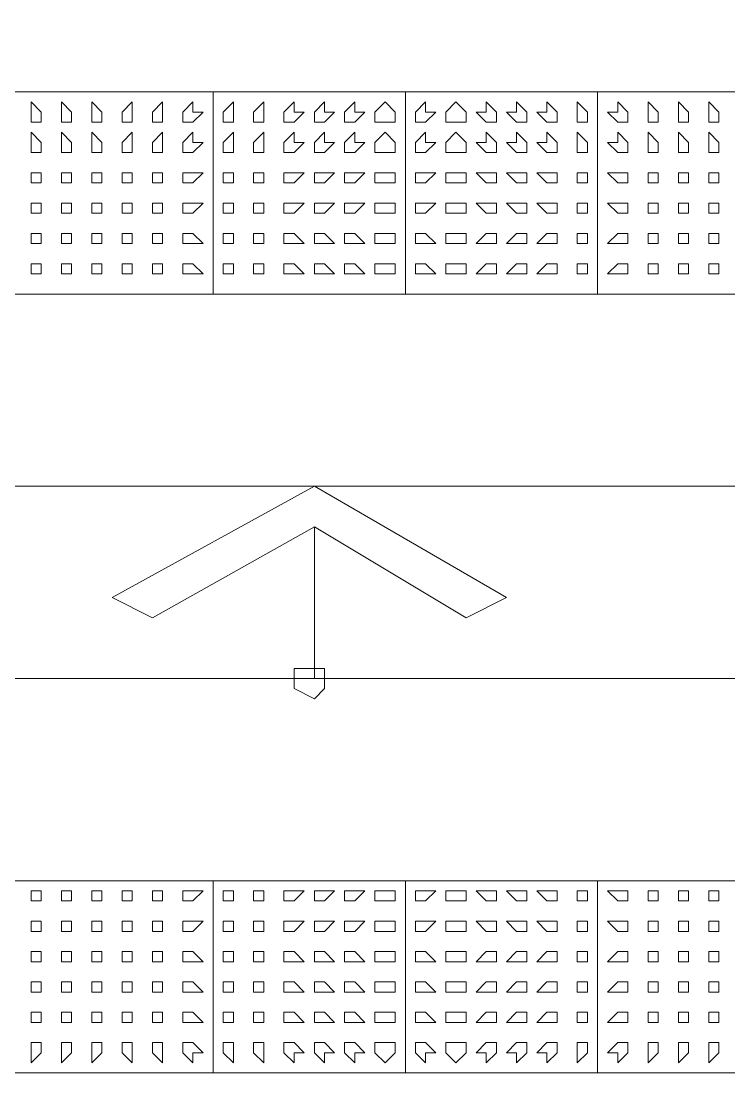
# Model space of a CAD drawing. Header units: millimetres. Extents: x -4011 to 126995, y -1911 to 106700.
# Drawn here: x 76585 to 77674, y 17720 to 19337 of the extents above; entities that cross this region are included whole.
import ezdxf

# ---------------------------------------------------------------- set-up
doc = ezdxf.new("R2010")
doc.units = ezdxf.units.MM
doc.layers.add('PDF_형상', color=7, linetype='Continuous')

msp = doc.modelspace()

# ---------------------------------------------------------------- linework, layer by layer
at = {"layer": 'PDF_형상', "lineweight": 5}
for points in [[(72046.6, 19228), (72046.6, 17720.2), (75139.9, 17720.2), (75139.9, 18621.8), (79243.5, 18621.8), (79243.5, 19414.5)], [(77036.3, 18326.4), (77036.3, 18559.6)], [(75139.9, 18326.4), (79554.4, 18326.4)]]:
    msp.add_lwpolyline(points, dxfattribs=at)
for points in [[(76880.8, 18917.1), (76569.9, 18917.1), (76569.9, 19228), (76880.8, 19228)], [(77176.2, 18917.1), (76880.8, 18917.1), (76880.8, 19228), (77176.2, 19228)], [(77471.5, 18917.1), (77176.2, 18917.1), (77176.2, 19228), (77471.5, 19228)], [(77782.4, 18917.1), (77471.5, 18917.1), (77471.5, 19228), (77782.4, 19228)], [(76616.6, 19196.9), (76601, 19212.4), (76601, 19196.9), (76601, 19181.3), (76616.6, 19181.3)], [(76663.2, 19196.9), (76647.7, 19212.4), (76647.7, 19196.9), (76647.7, 19181.3), (76663.2, 19181.3)], [(76709.8, 19196.9), (76694.3, 19212.4), (76694.3, 19196.9), (76694.3, 19181.3), (76709.8, 19181.3)], [(76756.5, 19196.9), (76756.5, 19212.4), (76740.9, 19196.9), (76740.9, 19181.3), (76756.5, 19181.3)], [(76803.1, 19196.9), (76803.1, 19212.4), (76787.6, 19196.9), (76787.6, 19181.3), (76803.1, 19181.3)], [(76865.3, 19196.9), (76849.7, 19196.9), (76849.7, 19212.4), (76834.2, 19196.9), (76834.2, 19181.3), (76849.7, 19181.3)], [(76911.9, 19196.9), (76911.9, 19212.4), (76896.4, 19196.9), (76896.4, 19181.3), (76911.9, 19181.3)], [(76958.5, 19196.9), (76958.5, 19212.4), (76943, 19196.9), (76943, 19181.3), (76958.5, 19181.3)], [(77020.7, 19196.9), (77005.2, 19196.9), (77005.2, 19212.4), (76989.6, 19196.9), (76989.6, 19181.3), (77005.2, 19181.3)], [(77067.4, 19196.9), (77051.8, 19196.9), (77051.8, 19212.4), (77036.3, 19196.9), (77036.3, 19181.3), (77051.8, 19181.3)], [(77114, 19196.9), (77098.4, 19196.9), (77098.4, 19212.4), (77082.9, 19196.9), (77082.9, 19181.3), (77098.4, 19181.3)], [(77160.6, 19196.9), (77145.1, 19212.4), (77129.5, 19196.9), (77129.5, 19181.3), (77145.1, 19181.3), (77160.6, 19181.3)], [(77222.8, 19196.9), (77207.3, 19196.9), (77207.3, 19212.4), (77191.7, 19196.9), (77191.7, 19181.3), (77207.3, 19181.3)], [(77269.4, 19196.9), (77253.9, 19212.4), (77238.3, 19196.9), (77238.3, 19181.3), (77253.9, 19181.3), (77269.4, 19181.3)], [(77316.1, 19196.9), (77300.5, 19212.4), (77300.5, 19196.9), (77285, 19196.9), (77300.5, 19181.3), (77316.1, 19181.3)], [(77362.7, 19196.9), (77347.1, 19212.4), (77347.1, 19196.9), (77331.6, 19196.9), (77347.1, 19181.3), (77362.7, 19181.3)], [(77409.3, 19196.9), (77393.8, 19212.4), (77393.8, 19196.9), (77378.2, 19196.9), (77393.8, 19181.3), (77409.3, 19181.3)], [(77456, 19196.9), (77440.4, 19212.4), (77440.4, 19196.9), (77440.4, 19181.3), (77456, 19181.3)], [(77518.1, 19196.9), (77502.6, 19212.4), (77502.6, 19196.9), (77487, 19196.9), (77502.6, 19181.3), (77518.1, 19181.3)], [(77564.8, 19196.9), (77549.2, 19212.4), (77549.2, 19196.9), (77549.2, 19181.3), (77564.8, 19181.3)], [(77611.4, 19196.9), (77595.9, 19212.4), (77595.9, 19196.9), (77595.9, 19181.3), (77611.4, 19181.3)], [(77658, 19196.9), (77642.5, 19212.4), (77642.5, 19196.9), (77642.5, 19181.3), (77658, 19181.3)], [(76616.6, 19150.3), (76601, 19165.8), (76601, 19150.3), (76601, 19134.7), (76616.6, 19134.7)], [(76663.2, 19150.3), (76647.7, 19165.8), (76647.7, 19150.3), (76647.7, 19134.7), (76663.2, 19134.7)], [(76709.8, 19150.3), (76694.3, 19165.8), (76694.3, 19150.3), (76694.3, 19134.7), (76709.8, 19134.7)], [(76756.5, 19150.3), (76756.5, 19165.8), (76740.9, 19150.3), (76740.9, 19134.7), (76756.5, 19134.7)], [(76803.1, 19150.3), (76803.1, 19165.8), (76787.6, 19150.3), (76787.6, 19134.7), (76803.1, 19134.7)], [(76865.3, 19150.3), (76849.7, 19150.3), (76849.7, 19165.8), (76834.2, 19150.3), (76834.2, 19134.7), (76849.7, 19134.7)], [(76911.9, 19150.3), (76911.9, 19165.8), (76896.4, 19150.3), (76896.4, 19134.7), (76911.9, 19134.7)], [(76958.5, 19150.3), (76958.5, 19165.8), (76943, 19150.3), (76943, 19134.7), (76958.5, 19134.7)], [(77020.7, 19150.3), (77005.2, 19150.3), (77005.2, 19165.8), (76989.6, 19150.3), (76989.6, 19134.7), (77005.2, 19134.7)], [(77067.4, 19150.3), (77051.8, 19150.3), (77051.8, 19165.8), (77036.3, 19150.3), (77036.3, 19134.7), (77051.8, 19134.7)], [(77114, 19150.3), (77098.4, 19150.3), (77098.4, 19165.8), (77082.9, 19150.3), (77082.9, 19134.7), (77098.4, 19134.7)], [(77160.6, 19150.3), (77145.1, 19165.8), (77129.5, 19150.3), (77129.5, 19134.7), (77145.1, 19134.7), (77160.6, 19134.7)], [(77222.8, 19150.3), (77207.3, 19150.3), (77207.3, 19165.8), (77191.7, 19150.3), (77191.7, 19134.7), (77207.3, 19134.7)], [(77269.4, 19150.3), (77253.9, 19165.8), (77238.3, 19150.3), (77238.3, 19134.7), (77253.9, 19134.7), (77269.4, 19134.7)], [(77316.1, 19150.3), (77300.5, 19165.8), (77300.5, 19150.3), (77285, 19150.3), (77300.5, 19134.7), (77316.1, 19134.7)], [(77362.7, 19150.3), (77347.1, 19165.8), (77347.1, 19150.3), (77331.6, 19150.3), (77347.1, 19134.7), (77362.7, 19134.7)], [(77409.3, 19150.3), (77393.8, 19165.8), (77393.8, 19150.3), (77378.2, 19150.3), (77393.8, 19134.7), (77409.3, 19134.7)], [(77456, 19150.3), (77440.4, 19165.8), (77440.4, 19150.3), (77440.4, 19134.7), (77456, 19134.7)], [(77518.1, 19150.3), (77502.6, 19165.8), (77502.6, 19150.3), (77487, 19150.3), (77502.6, 19134.7), (77518.1, 19134.7)], [(77564.8, 19150.3), (77549.2, 19165.8), (77549.2, 19150.3), (77549.2, 19134.7), (77564.8, 19134.7)], [(77611.4, 19150.3), (77595.9, 19165.8), (77595.9, 19150.3), (77595.9, 19134.7), (77611.4, 19134.7)], [(77658, 19150.3), (77642.5, 19165.8), (77642.5, 19150.3), (77642.5, 19134.7), (77658, 19134.7)], [(76616.6, 19103.6), (76601, 19103.6), (76601, 19088.1), (76616.6, 19088.1)], [(76663.2, 19103.6), (76647.7, 19103.6), (76647.7, 19088.1), (76663.2, 19088.1)], [(76709.8, 19103.6), (76694.3, 19103.6), (76694.3, 19088.1), (76709.8, 19088.1)], [(76756.5, 19103.6), (76740.9, 19103.6), (76740.9, 19088.1), (76756.5, 19088.1)], [(76803.1, 19103.6), (76787.6, 19103.6), (76787.6, 19088.1), (76803.1, 19088.1)], [(76865.3, 19103.6), (76849.7, 19103.6), (76834.2, 19103.6), (76834.2, 19088.1), (76849.7, 19088.1)], [(76911.9, 19103.6), (76896.4, 19103.6), (76896.4, 19088.1), (76911.9, 19088.1)], [(76958.5, 19103.6), (76943, 19103.6), (76943, 19088.1), (76958.5, 19088.1)], [(77020.7, 19103.6), (77005.2, 19103.6), (76989.6, 19103.6), (76989.6, 19088.1), (77005.2, 19088.1)], [(77067.4, 19103.6), (77051.8, 19103.6), (77036.3, 19103.6), (77036.3, 19088.1), (77051.8, 19088.1)], [(77114, 19103.6), (77098.4, 19103.6), (77082.9, 19103.6), (77082.9, 19088.1), (77098.4, 19088.1)], [(77160.6, 19103.6), (77145.1, 19103.6), (77129.5, 19103.6), (77129.5, 19088.1), (77145.1, 19088.1), (77160.6, 19088.1)], [(77222.8, 19103.6), (77207.3, 19103.6), (77191.7, 19103.6), (77191.7, 19088.1), (77207.3, 19088.1)], [(77269.4, 19103.6), (77253.9, 19103.6), (77238.3, 19103.6), (77238.3, 19088.1), (77253.9, 19088.1), (77269.4, 19088.1)], [(77316.1, 19103.6), (77300.5, 19103.6), (77285, 19103.6), (77300.5, 19088.1), (77316.1, 19088.1)], [(77362.7, 19103.6), (77347.1, 19103.6), (77331.6, 19103.6), (77347.1, 19088.1), (77362.7, 19088.1)], [(77409.3, 19103.6), (77393.8, 19103.6), (77378.2, 19103.6), (77393.8, 19088.1), (77409.3, 19088.1)], [(77456, 19103.6), (77440.4, 19103.6), (77440.4, 19088.1), (77456, 19088.1)], [(77518.1, 19103.6), (77502.6, 19103.6), (77487, 19103.6), (77502.6, 19088.1), (77518.1, 19088.1)], [(77564.8, 19103.6), (77549.2, 19103.6), (77549.2, 19088.1), (77564.8, 19088.1)], [(77611.4, 19103.6), (77595.9, 19103.6), (77595.9, 19088.1), (77611.4, 19088.1)], [(77658, 19103.6), (77642.5, 19103.6), (77642.5, 19088.1), (77658, 19088.1)], [(76616.6, 19057), (76601, 19057), (76601, 19041.5), (76616.6, 19041.5)], [(76663.2, 19057), (76647.7, 19057), (76647.7, 19041.5), (76663.2, 19041.5)], [(76709.8, 19057), (76694.3, 19057), (76694.3, 19041.5), (76709.8, 19041.5)], [(76756.5, 19057), (76740.9, 19057), (76740.9, 19041.5), (76756.5, 19041.5)], [(76803.1, 19057), (76787.6, 19057), (76787.6, 19041.5), (76803.1, 19041.5)], [(76865.3, 19057), (76849.7, 19057), (76834.2, 19057), (76834.2, 19041.5), (76849.7, 19041.5)], [(76911.9, 19057), (76896.4, 19057), (76896.4, 19041.5), (76911.9, 19041.5)], [(76958.5, 19057), (76943, 19057), (76943, 19041.5), (76958.5, 19041.5)], [(77020.7, 19057), (77005.2, 19057), (76989.6, 19057), (76989.6, 19041.5), (77005.2, 19041.5)], [(77067.4, 19057), (77051.8, 19057), (77036.3, 19057), (77036.3, 19041.5), (77051.8, 19041.5)], [(77114, 19057), (77098.4, 19057), (77082.9, 19057), (77082.9, 19041.5), (77098.4, 19041.5)], [(77160.6, 19057), (77145.1, 19057), (77129.5, 19057), (77129.5, 19041.5), (77145.1, 19041.5), (77160.6, 19041.5)], [(77222.8, 19057), (77207.3, 19057), (77191.7, 19057), (77191.7, 19041.5), (77207.3, 19041.5)], [(77269.4, 19057), (77253.9, 19057), (77238.3, 19057), (77238.3, 19041.5), (77253.9, 19041.5), (77269.4, 19041.5)], [(77316.1, 19057), (77300.5, 19057), (77285, 19057), (77300.5, 19041.5), (77316.1, 19041.5)], [(77362.7, 19057), (77347.1, 19057), (77331.6, 19057), (77347.1, 19041.5), (77362.7, 19041.5)], [(77409.3, 19057), (77393.8, 19057), (77378.2, 19057), (77393.8, 19041.5), (77409.3, 19041.5)], [(77456, 19057), (77440.4, 19057), (77440.4, 19041.5), (77456, 19041.5)], [(77518.1, 19057), (77502.6, 19057), (77487, 19057), (77502.6, 19041.5), (77518.1, 19041.5)], [(77564.8, 19057), (77549.2, 19057), (77549.2, 19041.5), (77564.8, 19041.5)], [(77611.4, 19057), (77595.9, 19057), (77595.9, 19041.5), (77611.4, 19041.5)], [(77658, 19057), (77642.5, 19057), (77642.5, 19041.5), (77658, 19041.5)], [(76616.6, 18994.8), (76616.6, 19010.4), (76601, 19010.4), (76601, 18994.8)], [(76663.2, 18994.8), (76663.2, 19010.4), (76647.7, 19010.4), (76647.7, 18994.8)], [(76709.8, 18994.8), (76709.8, 19010.4), (76694.3, 19010.4), (76694.3, 18994.8)], [(76756.5, 18994.8), (76756.5, 19010.4), (76740.9, 19010.4), (76740.9, 18994.8)], [(76803.1, 18994.8), (76803.1, 19010.4), (76787.6, 19010.4), (76787.6, 18994.8)], [(76865.3, 18994.8), (76849.7, 19010.4), (76834.2, 19010.4), (76834.2, 18994.8), (76849.7, 18994.8)], [(76911.9, 18994.8), (76911.9, 19010.4), (76896.4, 19010.4), (76896.4, 18994.8)], [(76958.5, 18994.8), (76958.5, 19010.4), (76943, 19010.4), (76943, 18994.8)], [(77020.7, 18994.8), (77005.2, 19010.4), (76989.6, 19010.4), (76989.6, 18994.8), (77005.2, 18994.8)], [(77067.4, 18994.8), (77051.8, 19010.4), (77036.3, 19010.4), (77036.3, 18994.8), (77051.8, 18994.8)], [(77114, 18994.8), (77098.4, 19010.4), (77082.9, 19010.4), (77082.9, 18994.8), (77098.4, 18994.8)], [(77160.6, 18994.8), (77160.6, 19010.4), (77145.1, 19010.4), (77129.5, 19010.4), (77129.5, 18994.8), (77145.1, 18994.8)], [(77222.8, 18994.8), (77207.3, 19010.4), (77191.7, 19010.4), (77191.7, 18994.8), (77207.3, 18994.8)], [(77269.4, 18994.8), (77269.4, 19010.4), (77253.9, 19010.4), (77238.3, 19010.4), (77238.3, 18994.8), (77253.9, 18994.8)], [(77316.1, 18994.8), (77316.1, 19010.4), (77300.5, 19010.4), (77285, 18994.8), (77300.5, 18994.8)], [(77362.7, 18994.8), (77362.7, 19010.4), (77347.1, 19010.4), (77331.6, 18994.8), (77347.1, 18994.8)], [(77409.3, 18994.8), (77409.3, 19010.4), (77393.8, 19010.4), (77378.2, 18994.8), (77393.8, 18994.8)], [(77456, 18994.8), (77456, 19010.4), (77440.4, 19010.4), (77440.4, 18994.8)], [(77518.1, 18994.8), (77518.1, 19010.4), (77502.6, 19010.4), (77487, 18994.8), (77502.6, 18994.8)], [(77564.8, 18994.8), (77564.8, 19010.4), (77549.2, 19010.4), (77549.2, 18994.8)], [(77611.4, 18994.8), (77611.4, 19010.4), (77595.9, 19010.4), (77595.9, 18994.8)], [(77658, 18994.8), (77658, 19010.4), (77642.5, 19010.4), (77642.5, 18994.8)], [(76616.6, 18948.2), (76616.6, 18963.7), (76601, 18963.7), (76601, 18948.2)], [(76663.2, 18948.2), (76663.2, 18963.7), (76647.7, 18963.7), (76647.7, 18948.2)], [(76709.8, 18948.2), (76709.8, 18963.7), (76694.3, 18963.7), (76694.3, 18948.2)], [(76756.5, 18948.2), (76756.5, 18963.7), (76740.9, 18963.7), (76740.9, 18948.2)], [(76803.1, 18948.2), (76803.1, 18963.7), (76787.6, 18963.7), (76787.6, 18948.2)], [(76865.3, 18948.2), (76849.7, 18963.7), (76834.2, 18963.7), (76834.2, 18948.2), (76849.7, 18948.2)], [(76911.9, 18948.2), (76911.9, 18963.7), (76896.4, 18963.7), (76896.4, 18948.2)], [(76958.5, 18948.2), (76958.5, 18963.7), (76943, 18963.7), (76943, 18948.2)], [(77020.7, 18948.2), (77005.2, 18963.7), (76989.6, 18963.7), (76989.6, 18948.2), (77005.2, 18948.2)], [(77067.4, 18948.2), (77051.8, 18963.7), (77036.3, 18963.7), (77036.3, 18948.2), (77051.8, 18948.2)], [(77114, 18948.2), (77098.4, 18963.7), (77082.9, 18963.7), (77082.9, 18948.2), (77098.4, 18948.2)], [(77160.6, 18948.2), (77160.6, 18963.7), (77145.1, 18963.7), (77129.5, 18963.7), (77129.5, 18948.2), (77145.1, 18948.2)], [(77222.8, 18948.2), (77207.3, 18963.7), (77191.7, 18963.7), (77191.7, 18948.2), (77207.3, 18948.2)], [(77269.4, 18948.2), (77269.4, 18963.7), (77253.9, 18963.7), (77238.3, 18963.7), (77238.3, 18948.2), (77253.9, 18948.2)], [(77316.1, 18948.2), (77316.1, 18963.7), (77300.5, 18963.7), (77285, 18948.2), (77300.5, 18948.2)], [(77362.7, 18948.2), (77362.7, 18963.7), (77347.1, 18963.7), (77331.6, 18948.2), (77347.1, 18948.2)], [(77409.3, 18948.2), (77409.3, 18963.7), (77393.8, 18963.7), (77378.2, 18948.2), (77393.8, 18948.2)], [(77456, 18948.2), (77456, 18963.7), (77440.4, 18963.7), (77440.4, 18948.2)], [(77518.1, 18948.2), (77518.1, 18963.7), (77502.6, 18963.7), (77487, 18948.2), (77502.6, 18948.2)], [(77564.8, 18948.2), (77564.8, 18963.7), (77549.2, 18963.7), (77549.2, 18948.2)], [(77611.4, 18948.2), (77611.4, 18963.7), (77595.9, 18963.7), (77595.9, 18948.2)], [(77658, 18948.2), (77658, 18963.7), (77642.5, 18963.7), (77642.5, 18948.2)], [(77036.3, 18621.8), (77331.6, 18450.8), (77269.4, 18419.7), (77036.3, 18559.6), (76787.6, 18419.7), (76725.4, 18450.8)], [(77036.3, 18295.3), (77051.8, 18310.9), (77051.8, 18326.4), (77051.8, 18342), (77036.3, 18342), (77005.2, 18342), (77005.2, 18326.4), (77005.2, 18310.9)], [(76880.8, 17720.2), (76569.9, 17720.2), (76569.9, 18015.5), (76880.8, 18015.5)], [(77176.2, 17720.2), (76880.8, 17720.2), (76880.8, 18015.5), (77176.2, 18015.5)], [(77471.5, 17720.2), (77176.2, 17720.2), (77176.2, 18015.5), (77471.5, 18015.5)], [(77782.4, 17720.2), (77471.5, 17720.2), (77471.5, 18015.5), (77782.4, 18015.5)], [(76616.6, 18000), (76601, 18000), (76601, 17984.5), (76616.6, 17984.5)], [(76663.2, 18000), (76647.7, 18000), (76647.7, 17984.5), (76663.2, 17984.5)], [(76709.8, 18000), (76694.3, 18000), (76694.3, 17984.5), (76709.8, 17984.5)], [(76756.5, 18000), (76740.9, 18000), (76740.9, 17984.5), (76756.5, 17984.5)], [(76803.1, 18000), (76787.6, 18000), (76787.6, 17984.5), (76803.1, 17984.5)], [(76865.3, 18000), (76849.7, 18000), (76834.2, 18000), (76834.2, 17984.5), (76849.7, 17984.5)], [(76911.9, 18000), (76896.4, 18000), (76896.4, 17984.5), (76911.9, 17984.5)], [(76958.5, 18000), (76943, 18000), (76943, 17984.5), (76958.5, 17984.5)], [(77020.7, 18000), (77005.2, 18000), (76989.6, 18000), (76989.6, 17984.5), (77005.2, 17984.5)], [(77067.4, 18000), (77051.8, 18000), (77036.3, 18000), (77036.3, 17984.5), (77051.8, 17984.5)], [(77114, 18000), (77098.4, 18000), (77082.9, 18000), (77082.9, 17984.5), (77098.4, 17984.5)], [(77160.6, 18000), (77145.1, 18000), (77129.5, 18000), (77129.5, 17984.5), (77145.1, 17984.5), (77160.6, 17984.5)], [(77222.8, 18000), (77207.3, 18000), (77191.7, 18000), (77191.7, 17984.5), (77207.3, 17984.5)], [(77269.4, 18000), (77253.9, 18000), (77238.3, 18000), (77238.3, 17984.5), (77253.9, 17984.5), (77269.4, 17984.5)], [(77316.1, 18000), (77300.5, 18000), (77285, 18000), (77300.5, 17984.5), (77316.1, 17984.5)], [(77362.7, 18000), (77347.1, 18000), (77331.6, 18000), (77347.1, 17984.5), (77362.7, 17984.5)], [(77409.3, 18000), (77393.8, 18000), (77378.2, 18000), (77393.8, 17984.5), (77409.3, 17984.5)], [(77456, 18000), (77440.4, 18000), (77440.4, 17984.5), (77456, 17984.5)], [(77518.1, 18000), (77502.6, 18000), (77487, 18000), (77502.6, 17984.5), (77518.1, 17984.5)], [(77564.8, 18000), (77549.2, 18000), (77549.2, 17984.5), (77564.8, 17984.5)], [(77611.4, 18000), (77595.9, 18000), (77595.9, 17984.5), (77611.4, 17984.5)], [(77658, 18000), (77642.5, 18000), (77642.5, 17984.5), (77658, 17984.5)], [(76616.6, 17953.4), (76601, 17953.4), (76601, 17937.8), (76616.6, 17937.8)], [(76663.2, 17953.4), (76647.7, 17953.4), (76647.7, 17937.8), (76663.2, 17937.8)], [(76709.8, 17953.4), (76694.3, 17953.4), (76694.3, 17937.8), (76709.8, 17937.8)], [(76756.5, 17953.4), (76740.9, 17953.4), (76740.9, 17937.8), (76756.5, 17937.8)], [(76803.1, 17953.4), (76787.6, 17953.4), (76787.6, 17937.8), (76803.1, 17937.8)], [(76865.3, 17953.4), (76849.7, 17953.4), (76834.2, 17953.4), (76834.2, 17937.8), (76849.7, 17937.8)], [(76911.9, 17953.4), (76896.4, 17953.4), (76896.4, 17937.8), (76911.9, 17937.8)], [(76958.5, 17953.4), (76943, 17953.4), (76943, 17937.8), (76958.5, 17937.8)], [(77020.7, 17953.4), (77005.2, 17953.4), (76989.6, 17953.4), (76989.6, 17937.8), (77005.2, 17937.8)], [(77067.4, 17953.4), (77051.8, 17953.4), (77036.3, 17953.4), (77036.3, 17937.8), (77051.8, 17937.8)], [(77114, 17953.4), (77098.4, 17953.4), (77082.9, 17953.4), (77082.9, 17937.8), (77098.4, 17937.8)], [(77160.6, 17953.4), (77145.1, 17953.4), (77129.5, 17953.4), (77129.5, 17937.8), (77145.1, 17937.8), (77160.6, 17937.8)], [(77222.8, 17953.4), (77207.3, 17953.4), (77191.7, 17953.4), (77191.7, 17937.8), (77207.3, 17937.8)], [(77269.4, 17953.4), (77253.9, 17953.4), (77238.3, 17953.4), (77238.3, 17937.8), (77253.9, 17937.8), (77269.4, 17937.8)], [(77316.1, 17953.4), (77300.5, 17953.4), (77285, 17953.4), (77300.5, 17937.8), (77316.1, 17937.8)], [(77362.7, 17953.4), (77347.1, 17953.4), (77331.6, 17953.4), (77347.1, 17937.8), (77362.7, 17937.8)], [(77409.3, 17953.4), (77393.8, 17953.4), (77378.2, 17953.4), (77393.8, 17937.8), (77409.3, 17937.8)], [(77456, 17953.4), (77440.4, 17953.4), (77440.4, 17937.8), (77456, 17937.8)], [(77518.1, 17953.4), (77502.6, 17953.4), (77487, 17953.4), (77502.6, 17937.8), (77518.1, 17937.8)], [(77564.8, 17953.4), (77549.2, 17953.4), (77549.2, 17937.8), (77564.8, 17937.8)], [(77611.4, 17953.4), (77595.9, 17953.4), (77595.9, 17937.8), (77611.4, 17937.8)], [(77658, 17953.4), (77642.5, 17953.4), (77642.5, 17937.8), (77658, 17937.8)], [(76616.6, 17891.2), (76616.6, 17906.7), (76601, 17906.7), (76601, 17891.2)], [(76663.2, 17891.2), (76663.2, 17906.7), (76647.7, 17906.7), (76647.7, 17891.2)], [(76709.8, 17891.2), (76709.8, 17906.7), (76694.3, 17906.7), (76694.3, 17891.2)], [(76756.5, 17891.2), (76756.5, 17906.7), (76740.9, 17906.7), (76740.9, 17891.2)], [(76803.1, 17891.2), (76803.1, 17906.7), (76787.6, 17906.7), (76787.6, 17891.2)], [(76865.3, 17891.2), (76849.7, 17906.7), (76834.2, 17906.7), (76834.2, 17891.2), (76849.7, 17891.2)], [(76911.9, 17891.2), (76911.9, 17906.7), (76896.4, 17906.7), (76896.4, 17891.2)], [(76958.5, 17891.2), (76958.5, 17906.7), (76943, 17906.7), (76943, 17891.2)], [(77020.7, 17891.2), (77005.2, 17906.7), (76989.6, 17906.7), (76989.6, 17891.2), (77005.2, 17891.2)], [(77067.4, 17891.2), (77051.8, 17906.7), (77036.3, 17906.7), (77036.3, 17891.2), (77051.8, 17891.2)], [(77114, 17891.2), (77098.4, 17906.7), (77082.9, 17906.7), (77082.9, 17891.2), (77098.4, 17891.2)], [(77160.6, 17891.2), (77160.6, 17906.7), (77145.1, 17906.7), (77129.5, 17906.7), (77129.5, 17891.2), (77145.1, 17891.2)], [(77222.8, 17891.2), (77207.3, 17906.7), (77191.7, 17906.7), (77191.7, 17891.2), (77207.3, 17891.2)], [(77269.4, 17891.2), (77269.4, 17906.7), (77253.9, 17906.7), (77238.3, 17906.7), (77238.3, 17891.2), (77253.9, 17891.2)], [(77316.1, 17891.2), (77316.1, 17906.7), (77300.5, 17906.7), (77285, 17891.2), (77300.5, 17891.2)], [(77362.7, 17891.2), (77362.7, 17906.7), (77347.1, 17906.7), (77331.6, 17891.2), (77347.1, 17891.2)], [(77409.3, 17891.2), (77409.3, 17906.7), (77393.8, 17906.7), (77378.2, 17891.2), (77393.8, 17891.2)], [(77456, 17891.2), (77456, 17906.7), (77440.4, 17906.7), (77440.4, 17891.2)], [(77518.1, 17891.2), (77518.1, 17906.7), (77502.6, 17906.7), (77487, 17891.2), (77502.6, 17891.2)], [(77564.8, 17891.2), (77564.8, 17906.7), (77549.2, 17906.7), (77549.2, 17891.2)], [(77611.4, 17891.2), (77611.4, 17906.7), (77595.9, 17906.7), (77595.9, 17891.2)], [(77658, 17891.2), (77658, 17906.7), (77642.5, 17906.7), (77642.5, 17891.2)], [(76616.6, 17844.6), (76616.6, 17860.1), (76601, 17860.1), (76601, 17844.6)], [(76663.2, 17844.6), (76663.2, 17860.1), (76647.7, 17860.1), (76647.7, 17844.6)], [(76709.8, 17844.6), (76709.8, 17860.1), (76694.3, 17860.1), (76694.3, 17844.6)], [(76756.5, 17844.6), (76756.5, 17860.1), (76740.9, 17860.1), (76740.9, 17844.6)], [(76803.1, 17844.6), (76803.1, 17860.1), (76787.6, 17860.1), (76787.6, 17844.6)], [(76865.3, 17844.6), (76849.7, 17860.1), (76834.2, 17860.1), (76834.2, 17844.6), (76849.7, 17844.6)], [(76911.9, 17844.6), (76911.9, 17860.1), (76896.4, 17860.1), (76896.4, 17844.6)], [(76958.5, 17844.6), (76958.5, 17860.1), (76943, 17860.1), (76943, 17844.6)], [(77020.7, 17844.6), (77005.2, 17860.1), (76989.6, 17860.1), (76989.6, 17844.6), (77005.2, 17844.6)], [(77067.4, 17844.6), (77051.8, 17860.1), (77036.3, 17860.1), (77036.3, 17844.6), (77051.8, 17844.6)], [(77114, 17844.6), (77098.4, 17860.1), (77082.9, 17860.1), (77082.9, 17844.6), (77098.4, 17844.6)], [(77160.6, 17844.6), (77160.6, 17860.1), (77145.1, 17860.1), (77129.5, 17860.1), (77129.5, 17844.6), (77145.1, 17844.6)], [(77222.8, 17844.6), (77207.3, 17860.1), (77191.7, 17860.1), (77191.7, 17844.6), (77207.3, 17844.6)], [(77269.4, 17844.6), (77269.4, 17860.1), (77253.9, 17860.1), (77238.3, 17860.1), (77238.3, 17844.6), (77253.9, 17844.6)], [(77316.1, 17844.6), (77316.1, 17860.1), (77300.5, 17860.1), (77285, 17844.6), (77300.5, 17844.6)], [(77362.7, 17844.6), (77362.7, 17860.1), (77347.1, 17860.1), (77331.6, 17844.6), (77347.1, 17844.6)], [(77409.3, 17844.6), (77409.3, 17860.1), (77393.8, 17860.1), (77378.2, 17844.6), (77393.8, 17844.6)], [(77456, 17844.6), (77456, 17860.1), (77440.4, 17860.1), (77440.4, 17844.6)], [(77518.1, 17844.6), (77518.1, 17860.1), (77502.6, 17860.1), (77487, 17844.6), (77502.6, 17844.6)], [(77564.8, 17844.6), (77564.8, 17860.1), (77549.2, 17860.1), (77549.2, 17844.6)], [(77611.4, 17844.6), (77611.4, 17860.1), (77595.9, 17860.1), (77595.9, 17844.6)], [(77658, 17844.6), (77658, 17860.1), (77642.5, 17860.1), (77642.5, 17844.6)], [(76616.6, 17797.9), (76616.6, 17813.5), (76601, 17813.5), (76601, 17797.9)], [(76663.2, 17797.9), (76663.2, 17813.5), (76647.7, 17813.5), (76647.7, 17797.9)], [(76709.8, 17797.9), (76709.8, 17813.5), (76694.3, 17813.5), (76694.3, 17797.9)], [(76756.5, 17797.9), (76756.5, 17813.5), (76740.9, 17813.5), (76740.9, 17797.9)], [(76803.1, 17797.9), (76803.1, 17813.5), (76787.6, 17813.5), (76787.6, 17797.9)], [(76865.3, 17797.9), (76849.7, 17813.5), (76834.2, 17813.5), (76834.2, 17797.9), (76849.7, 17797.9)], [(76911.9, 17797.9), (76911.9, 17813.5), (76896.4, 17813.5), (76896.4, 17797.9)], [(76958.5, 17797.9), (76958.5, 17813.5), (76943, 17813.5), (76943, 17797.9)], [(77020.7, 17797.9), (77005.2, 17813.5), (76989.6, 17813.5), (76989.6, 17797.9), (77005.2, 17797.9)], [(77067.4, 17797.9), (77051.8, 17813.5), (77036.3, 17813.5), (77036.3, 17797.9), (77051.8, 17797.9)], [(77114, 17797.9), (77098.4, 17813.5), (77082.9, 17813.5), (77082.9, 17797.9), (77098.4, 17797.9)], [(77160.6, 17797.9), (77160.6, 17813.5), (77145.1, 17813.5), (77129.5, 17813.5), (77129.5, 17797.9), (77145.1, 17797.9)], [(77222.8, 17797.9), (77207.3, 17813.5), (77191.7, 17813.5), (77191.7, 17797.9), (77207.3, 17797.9)], [(77269.4, 17797.9), (77269.4, 17813.5), (77253.9, 17813.5), (77238.3, 17813.5), (77238.3, 17797.9), (77253.9, 17797.9)], [(77316.1, 17797.9), (77316.1, 17813.5), (77300.5, 17813.5), (77285, 17797.9), (77300.5, 17797.9)], [(77362.7, 17797.9), (77362.7, 17813.5), (77347.1, 17813.5), (77331.6, 17797.9), (77347.1, 17797.9)], [(77409.3, 17797.9), (77409.3, 17813.5), (77393.8, 17813.5), (77378.2, 17797.9), (77393.8, 17797.9)], [(77456, 17797.9), (77456, 17813.5), (77440.4, 17813.5), (77440.4, 17797.9)], [(77518.1, 17797.9), (77518.1, 17813.5), (77502.6, 17813.5), (77487, 17797.9), (77502.6, 17797.9)], [(77564.8, 17797.9), (77564.8, 17813.5), (77549.2, 17813.5), (77549.2, 17797.9)], [(77611.4, 17797.9), (77611.4, 17813.5), (77595.9, 17813.5), (77595.9, 17797.9)], [(77658, 17797.9), (77658, 17813.5), (77642.5, 17813.5), (77642.5, 17797.9)], [(76616.6, 17751.3), (76616.6, 17766.8), (76601, 17766.8), (76601, 17751.3), (76601, 17735.8)], [(76663.2, 17751.3), (76663.2, 17766.8), (76647.7, 17766.8), (76647.7, 17751.3), (76647.7, 17735.8)], [(76709.8, 17751.3), (76709.8, 17766.8), (76694.3, 17766.8), (76694.3, 17751.3), (76694.3, 17735.8)], [(76756.5, 17751.3), (76756.5, 17766.8), (76740.9, 17766.8), (76740.9, 17751.3), (76756.5, 17735.8)], [(76803.1, 17751.3), (76803.1, 17766.8), (76787.6, 17766.8), (76787.6, 17751.3), (76803.1, 17735.8)], [(76865.3, 17751.3), (76849.7, 17766.8), (76834.2, 17766.8), (76834.2, 17751.3), (76849.7, 17735.8), (76849.7, 17751.3)], [(76911.9, 17751.3), (76911.9, 17766.8), (76896.4, 17766.8), (76896.4, 17751.3), (76911.9, 17735.8)], [(76958.5, 17751.3), (76958.5, 17766.8), (76943, 17766.8), (76943, 17751.3), (76958.5, 17735.8)], [(77020.7, 17751.3), (77005.2, 17766.8), (76989.6, 17766.8), (76989.6, 17751.3), (77005.2, 17735.8), (77005.2, 17751.3)], [(77067.4, 17751.3), (77051.8, 17766.8), (77036.3, 17766.8), (77036.3, 17751.3), (77051.8, 17735.8), (77051.8, 17751.3)], [(77114, 17751.3), (77098.4, 17766.8), (77082.9, 17766.8), (77082.9, 17751.3), (77098.4, 17735.8), (77098.4, 17751.3)], [(77160.6, 17751.3), (77160.6, 17766.8), (77145.1, 17766.8), (77129.5, 17766.8), (77129.5, 17751.3), (77145.1, 17735.8)], [(77222.8, 17751.3), (77207.3, 17766.8), (77191.7, 17766.8), (77191.7, 17751.3), (77207.3, 17735.8), (77207.3, 17751.3)], [(77269.4, 17751.3), (77269.4, 17766.8), (77253.9, 17766.8), (77238.3, 17766.8), (77238.3, 17751.3), (77253.9, 17735.8)], [(77316.1, 17751.3), (77316.1, 17766.8), (77300.5, 17766.8), (77285, 17751.3), (77300.5, 17751.3), (77300.5, 17735.8)], [(77362.7, 17751.3), (77362.7, 17766.8), (77347.1, 17766.8), (77331.6, 17751.3), (77347.1, 17751.3), (77347.1, 17735.8)], [(77409.3, 17751.3), (77409.3, 17766.8), (77393.8, 17766.8), (77378.2, 17751.3), (77393.8, 17751.3), (77393.8, 17735.8)], [(77456, 17751.3), (77456, 17766.8), (77440.4, 17766.8), (77440.4, 17751.3), (77440.4, 17735.8)], [(77518.1, 17751.3), (77518.1, 17766.8), (77502.6, 17766.8), (77487, 17751.3), (77502.6, 17751.3), (77502.6, 17735.8)], [(77564.8, 17751.3), (77564.8, 17766.8), (77549.2, 17766.8), (77549.2, 17751.3), (77549.2, 17735.8)], [(77611.4, 17751.3), (77611.4, 17766.8), (77595.9, 17766.8), (77595.9, 17751.3), (77595.9, 17735.8)], [(77658, 17751.3), (77658, 17766.8), (77642.5, 17766.8), (77642.5, 17751.3), (77642.5, 17735.8)]]:
    msp.add_lwpolyline(points, close=True, dxfattribs=at)

doc.saveas('drawing.dxf')
